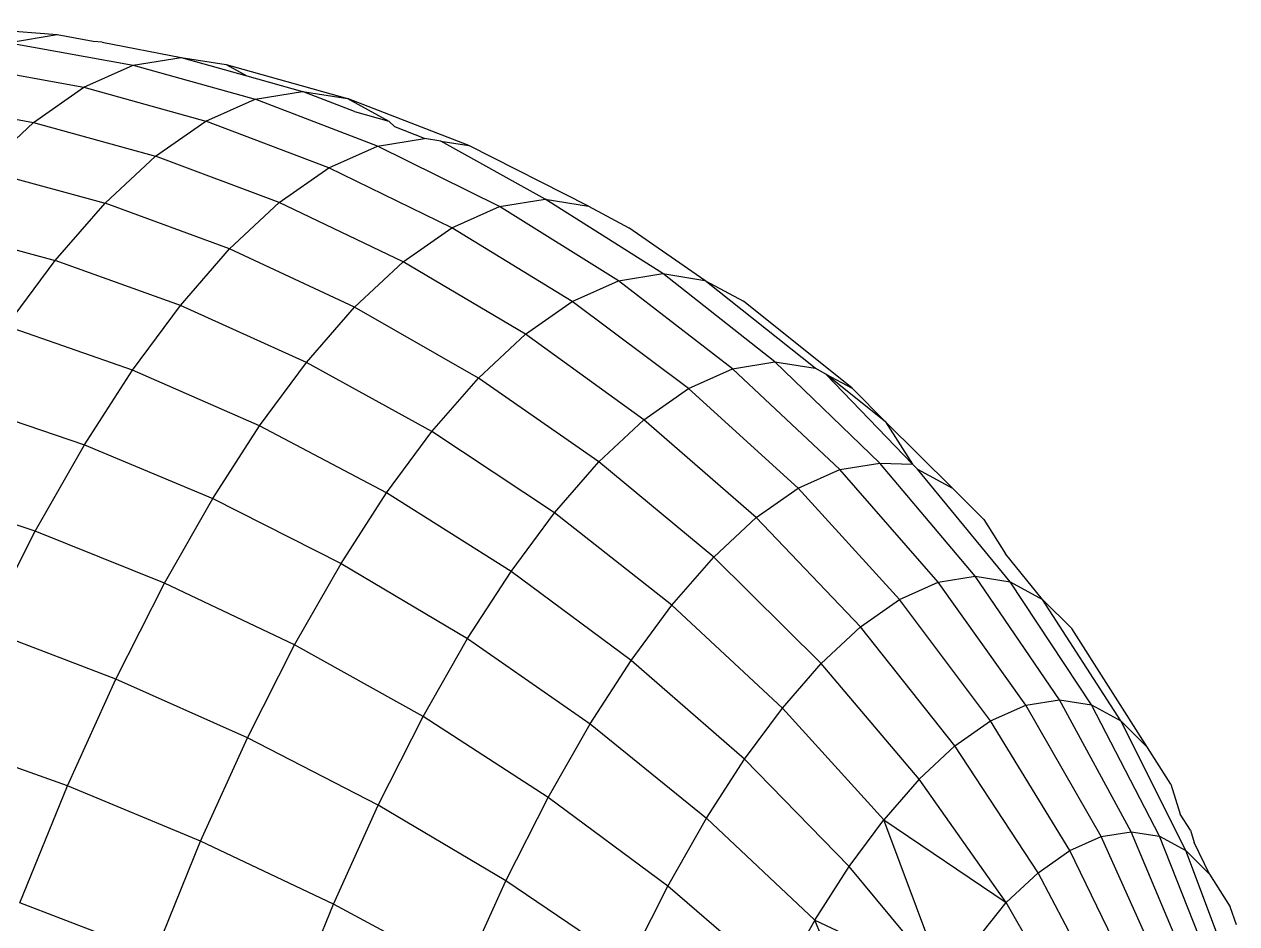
# Model space of a CAD drawing. Header units: millimetres. Extents: x 243 to 2849, y 203 to 3454.
# Drawn here: x 2155.42 to 2161.61, y 1692.1 to 1696.69 of the extents above; entities that cross this region are included whole.
import ezdxf

# ---------------------------------------------------------------- set-up
doc = ezdxf.new("R2010")
doc.units = ezdxf.units.MM

msp = doc.modelspace()

# ---------------------------------------------------------------- linework, layer by layer
for p, q in [((2155.5916, 1696.6381), (2154.9305, 1696.6928)), ((2155.5916, 1696.6381), (2155.349, 1696.5986)), ((2155.349, 1696.5986), (2155.9803, 1696.4843)), ((2155.7747, 1696.605), (2155.5916, 1696.6381)), ((2155.821, 1696.6012), (2155.7747, 1696.605)), ((2155.821, 1696.6012), (2156.224, 1696.5239)), ((2155.0971, 1696.4862), (2155.7275, 1696.3715)), ((2155.7275, 1696.3715), (2155.9803, 1696.4843)), ((2155.9803, 1696.4843), (2156.224, 1696.5239)), ((2155.9803, 1696.4843), (2156.6014, 1696.311)), ((2156.224, 1696.5239), (2156.4543, 1696.4869)), ((2156.224, 1696.5239), (2156.5593, 1696.4301)), ((2156.4543, 1696.4869), (2156.5593, 1696.4301)), ((2156.4543, 1696.4869), (2157.0734, 1696.3136)), ((2156.5593, 1696.4301), (2156.844, 1696.3505)), ((2155.4699, 1696.1911), (2155.7275, 1696.3715)), ((2155.7275, 1696.3715), (2156.3496, 1696.1987)), ((2156.6014, 1696.311), (2156.844, 1696.3505)), ((2156.844, 1696.3505), (2157.0734, 1696.3136)), ((2157.1087, 1696.2484), (2156.844, 1696.3505)), ((2154.8406, 1696.3066), (2155.4699, 1696.1911)), ((2156.3496, 1696.1987), (2156.6014, 1696.311)), ((2157.2271, 1696.0714), (2156.6014, 1696.311)), ((2157.0734, 1696.3136), (2157.2854, 1696.1991)), ((2157.6932, 1696.074), (2157.0734, 1696.3136)), ((2157.1087, 1696.2484), (2157.2854, 1696.1991)), ((2155.2116, 1695.9503), (2155.4699, 1696.1911)), ((2155.4699, 1696.1911), (2156.093, 1696.019)), ((2156.093, 1696.019), (2156.3496, 1696.1987)), ((2156.9786, 1695.9605), (2156.3496, 1696.1987)), ((2157.2854, 1696.1991), (2157.3159, 1696.1686)), ((2157.4668, 1696.1104), (2157.3159, 1696.1686)), ((2157.2271, 1696.0714), (2157.4668, 1696.1104)), ((2157.5496, 1696.0971), (2157.4668, 1696.1104)), ((2156.9786, 1695.9605), (2157.2271, 1696.0714)), ((2157.8488, 1695.7627), (2157.2271, 1696.0714)), ((2158.083, 1695.8008), (2157.5496, 1696.0971)), ((2157.5496, 1696.0971), (2157.6932, 1696.074)), ((2158.3044, 1695.7652), (2157.6932, 1696.074)), ((2155.8358, 1695.7792), (2156.093, 1696.019)), ((2156.7253, 1695.7831), (2156.093, 1696.019)), ((2155.2116, 1695.9503), (2155.8358, 1695.7792)), ((2156.7253, 1695.7831), (2156.9786, 1695.9605)), ((2157.6057, 1695.6542), (2156.9786, 1695.9605)), ((2157.8488, 1695.7627), (2158.083, 1695.8008)), ((2158.6827, 1695.4204), (2158.083, 1695.8008)), ((2158.083, 1695.8008), (2158.3044, 1695.7652)), ((2155.5815, 1695.4872), (2155.8358, 1695.7792)), ((2156.4713, 1695.5463), (2155.8358, 1695.7792)), ((2156.4713, 1695.5463), (2156.7253, 1695.7831)), ((2157.3581, 1695.4808), (2156.7253, 1695.7831)), ((2157.6057, 1695.6542), (2157.8488, 1695.7627)), ((2158.4562, 1695.3836), (2157.8488, 1695.7627)), ((2158.3044, 1695.7652), (2158.5091, 1695.6546)), ((2154.9563, 1695.6571), (2155.5815, 1695.4872)), ((2157.3581, 1695.4808), (2157.6057, 1695.6542)), ((2158.2212, 1695.2787), (2157.6057, 1695.6542)), ((2158.8969, 1695.386), (2158.5091, 1695.6546)), ((2156.2203, 1695.2581), (2156.4713, 1695.5463)), ((2157.1097, 1695.2493), (2156.4713, 1695.5463)), ((2155.3335, 1695.1518), (2155.5815, 1695.4872)), ((2156.2203, 1695.2581), (2155.5815, 1695.4872)), ((2157.1097, 1695.2493), (2157.3581, 1695.4808)), ((2157.9816, 1695.111), (2157.3581, 1695.4808)), ((2158.4562, 1695.3836), (2158.6827, 1695.4204)), ((2158.6827, 1695.4204), (2158.8969, 1695.386)), ((2159.2553, 1694.9704), (2158.6827, 1695.4204)), ((2158.2212, 1695.2787), (2158.4562, 1695.3836)), ((2159.0389, 1694.9351), (2158.4562, 1695.3836)), ((2158.8969, 1695.386), (2159.0948, 1695.2791)), ((2159.46, 1694.9375), (2158.8969, 1695.386)), ((2155.9754, 1694.927), (2156.2203, 1695.2581)), ((2156.8643, 1694.9674), (2156.2203, 1695.2581)), ((2156.8643, 1694.9674), (2157.1097, 1695.2493)), ((2157.7415, 1694.8871), (2157.1097, 1695.2493)), ((2157.9816, 1695.111), (2158.2212, 1695.2787)), ((2158.8144, 1694.835), (2158.2212, 1695.2787)), ((2159.6491, 1694.8353), (2159.0948, 1695.2791)), ((2155.9754, 1694.927), (2155.3335, 1695.1518)), ((2157.7415, 1694.8871), (2157.9816, 1695.111)), ((2158.5856, 1694.6748), (2157.9816, 1695.111)), ((2155.7305, 1694.5471), (2155.9754, 1694.927)), ((2156.6248, 1694.6437), (2155.9754, 1694.927)), ((2156.6248, 1694.6437), (2156.8643, 1694.9674)), ((2157.5041, 1694.6145), (2156.8643, 1694.9674)), ((2158.8144, 1694.835), (2159.0389, 1694.9351)), ((2159.0389, 1694.9351), (2159.2553, 1694.9704)), ((2159.5863, 1694.4207), (2159.0389, 1694.9351)), ((2159.7903, 1694.4539), (2159.2553, 1694.9704)), ((2159.2553, 1694.9704), (2159.46, 1694.9375)), ((2159.5157, 1694.9074), (2159.46, 1694.9375)), ((2157.5041, 1694.6145), (2157.7415, 1694.8871)), ((2158.3561, 1694.4608), (2157.7415, 1694.8871)), ((2159.8195, 1694.665), (2159.5157, 1694.9074)), ((2159.5157, 1694.9074), (2159.6491, 1694.8353)), ((2159.9568, 1694.4486), (2159.5157, 1694.9074)), ((2158.5856, 1694.6748), (2158.8144, 1694.835)), ((2159.3747, 1694.3263), (2158.8144, 1694.835)), ((2159.6491, 1694.8353), (2159.8195, 1694.665)), ((2155.0854, 1694.7671), (2155.7305, 1694.5471)), ((2158.3561, 1694.4608), (2158.5856, 1694.6748)), ((2159.1592, 1694.1753), (2158.5856, 1694.6748)), ((2156.3855, 1694.2723), (2156.6248, 1694.6437)), ((2157.2725, 1694.3014), (2156.6248, 1694.6437)), ((2157.2725, 1694.3014), (2157.5041, 1694.6145)), ((2158.1294, 1694.2004), (2157.5041, 1694.6145)), ((2159.8195, 1694.665), (2159.9568, 1694.4486)), ((2160.1612, 1694.3266), (2159.8195, 1694.665)), ((2155.4795, 1694.1065), (2155.7305, 1694.5471)), ((2155.7305, 1694.5471), (2156.3855, 1694.2723)), ((2158.1294, 1694.2004), (2158.3561, 1694.4608)), ((2158.943, 1693.9738), (2158.3561, 1694.4608)), ((2159.5863, 1694.4207), (2159.7903, 1694.4539)), ((2160.2773, 1693.8766), (2159.7903, 1694.4539)), ((2159.7903, 1694.4539), (2159.9568, 1694.4486)), ((2159.9568, 1694.4486), (2159.983, 1694.4229)), ((2159.3747, 1694.3263), (2159.5863, 1694.4207)), ((2160.0881, 1693.8458), (2159.5863, 1694.4207)), ((2159.983, 1694.4229), (2160.1612, 1694.3266)), ((2160.4561, 1693.8478), (2159.983, 1694.4229)), ((2155.4795, 1694.1065), (2154.8312, 1694.3208)), ((2159.1592, 1694.1753), (2159.3747, 1694.3263)), ((2159.8919, 1693.7582), (2159.3747, 1694.3263)), ((2160.1612, 1694.3266), (2160.3219, 1694.1661)), ((2156.14, 1693.8415), (2156.3855, 1694.2723)), ((2156.3855, 1694.2723), (2157.041, 1693.9422)), ((2157.041, 1693.9422), (2157.2725, 1694.3014)), ((2157.9082, 1693.9013), (2157.2725, 1694.3014)), ((2157.9082, 1693.9013), (2158.1294, 1694.2004)), ((2158.7293, 1693.7284), (2158.1294, 1694.2004)), ((2158.943, 1693.9738), (2159.1592, 1694.1753)), ((2159.6919, 1693.6182), (2159.1592, 1694.1753)), ((2160.3219, 1694.1661), (2160.4329, 1693.9913)), ((2155.2255, 1693.6059), (2155.4795, 1694.1065)), ((2156.14, 1693.8415), (2155.4795, 1694.1065)), ((2156.8036, 1693.5256), (2157.041, 1693.9422)), ((2157.041, 1693.9422), (2157.6869, 1693.5581)), ((2158.7293, 1693.7284), (2158.943, 1693.9738)), ((2159.4914, 1693.4312), (2158.943, 1693.9738)), ((2160.6214, 1693.7585), (2160.4329, 1693.9913)), ((2157.6869, 1693.5581), (2157.9082, 1693.9013)), ((2158.5208, 1693.4465), (2157.9082, 1693.9013)), ((2160.0881, 1693.8458), (2160.2773, 1693.8766)), ((2160.7076, 1693.2463), (2160.2773, 1693.8766)), ((2160.2773, 1693.8766), (2160.4561, 1693.8478)), ((2155.8916, 1693.352), (2156.14, 1693.8415)), ((2156.8036, 1693.5256), (2156.14, 1693.8415)), ((2159.8919, 1693.7582), (2160.0881, 1693.8458)), ((2160.5353, 1693.2182), (2160.0881, 1693.8458)), ((2160.8705, 1693.2201), (2160.4561, 1693.8478)), ((2160.4561, 1693.8478), (2160.6214, 1693.7585)), ((2159.6919, 1693.6182), (2159.8919, 1693.7582)), ((2160.3565, 1693.1385), (2159.8919, 1693.7582)), ((2161.021, 1693.1388), (2160.6214, 1693.7585)), ((2160.6214, 1693.7585), (2160.7704, 1693.6097)), ((2158.5208, 1693.4465), (2158.7293, 1693.7284)), ((2159.2932, 1693.2036), (2158.7293, 1693.7284)), ((2155.8916, 1693.352), (2155.2255, 1693.6059)), ((2159.4914, 1693.4312), (2159.6919, 1693.6182)), ((2160.1745, 1693.011), (2159.6919, 1693.6182)), ((2161.1567, 1693.0032), (2160.7704, 1693.6097)), ((2156.5634, 1693.0522), (2156.8036, 1693.5256)), ((2157.4602, 1693.1601), (2156.8036, 1693.5256)), ((2157.4602, 1693.1601), (2157.6869, 1693.5581)), ((2157.6869, 1693.5581), (2158.3123, 1693.1232)), ((2158.3123, 1693.1232), (2158.5208, 1693.4465)), ((2159.0999, 1692.9422), (2158.5208, 1693.4465)), ((2159.2932, 1693.2036), (2159.4914, 1693.4312)), ((2159.9917, 1692.8407), (2159.4914, 1693.4312)), ((2155.644, 1692.8064), (2155.8916, 1693.352)), ((2156.5634, 1693.0522), (2155.8916, 1693.352)), ((2159.0999, 1692.9422), (2159.2932, 1693.2036)), ((2159.8112, 1692.6334), (2159.2932, 1693.2036)), ((2160.3565, 1693.1385), (2160.5353, 1693.2182)), ((2160.5353, 1693.2182), (2160.7076, 1693.2463)), ((2160.9201, 1692.5477), (2160.5353, 1693.2182)), ((2160.7076, 1693.2463), (2160.8705, 1693.2201)), ((2161.0737, 1692.5727), (2160.7076, 1693.2463)), ((2160.8705, 1693.2201), (2161.021, 1693.1388)), ((2161.2188, 1692.5493), (2160.8705, 1693.2201)), ((2157.2307, 1692.7079), (2157.4602, 1693.1601)), ((2158.0986, 1692.7482), (2157.4602, 1693.1601)), ((2160.1745, 1693.011), (2160.3565, 1693.1385)), ((2160.7608, 1692.4766), (2160.3565, 1693.1385)), ((2161.021, 1693.1388), (2161.1567, 1693.0032)), ((2161.353, 1692.4768), (2161.021, 1693.1388)), ((2158.0986, 1692.7482), (2158.3123, 1693.1232)), ((2158.3123, 1693.1232), (2158.9065, 1692.6423)), ((2155.644, 1692.8064), (2154.9722, 1693.0478)), ((2156.3239, 1692.5246), (2156.5634, 1693.0522)), ((2157.2307, 1692.7079), (2156.5634, 1693.0522)), ((2159.9917, 1692.8407), (2160.1745, 1693.011)), ((2160.5984, 1692.3629), (2160.1745, 1693.011)), ((2161.2755, 1692.8159), (2161.1567, 1693.0032)), ((2158.9065, 1692.6423), (2159.0999, 1692.9422)), ((2159.6351, 1692.3952), (2159.0999, 1692.9422)), ((2159.9917, 1692.8407), (2159.8112, 1692.6334)), ((2160.4356, 1692.2111), (2159.9917, 1692.8407)), ((2155.401, 1692.2093), (2155.644, 1692.8064)), ((2156.3239, 1692.5246), (2155.644, 1692.8064)), ((2161.2755, 1692.8159), (2161.3241, 1692.6617)), ((2157.0019, 1692.2037), (2157.2307, 1692.7079)), ((2157.8825, 1692.322), (2157.2307, 1692.7079)), ((2157.8825, 1692.322), (2158.0986, 1692.7482)), ((2158.7083, 1692.2944), (2158.0986, 1692.7482)), ((2158.7083, 1692.2944), (2158.9065, 1692.6423)), ((2158.9065, 1692.6423), (2159.4591, 1692.1221)), ((2159.6351, 1692.3952), (2159.8112, 1692.6334)), ((2160.1177, 1691.8141), (2159.8112, 1692.6334)), ((2159.8112, 1692.6334), (2160.4356, 1692.2111)), ((2161.3761, 1692.5812), (2161.3241, 1692.6617)), ((2160.9201, 1692.5477), (2161.0737, 1692.5727)), ((2161.3703, 1691.8668), (2161.0737, 1692.5727)), ((2161.0737, 1692.5727), (2161.2188, 1692.5493)), ((2161.3761, 1692.5812), (2161.3948, 1692.5176)), ((2156.0889, 1691.9471), (2156.3239, 1692.5246)), ((2157.0019, 1692.2037), (2156.3239, 1692.5246)), ((2160.7608, 1692.4766), (2160.9201, 1692.5477)), ((2161.237, 1691.8451), (2160.9201, 1692.5477)), ((2161.4963, 1691.8466), (2161.2188, 1692.5493)), ((2161.2188, 1692.5493), (2161.353, 1692.4768)), ((2161.474, 1692.356), (2161.3948, 1692.5176)), ((2160.5984, 1692.3629), (2160.7608, 1692.4766)), ((2161.0986, 1691.7834), (2160.7608, 1692.4766)), ((2161.6128, 1691.7836), (2161.353, 1692.4768)), ((2161.353, 1692.4768), (2161.474, 1692.356)), ((2159.4591, 1692.1221), (2159.6351, 1692.3952)), ((2160.1177, 1691.8141), (2159.6351, 1692.3952)), ((2160.4356, 1692.2111), (2160.5984, 1692.3629)), ((2160.9577, 1691.6847), (2160.5984, 1692.3629)), ((2161.474, 1692.356), (2161.5799, 1692.1891)), ((2157.6669, 1691.847), (2157.8825, 1692.322)), ((2158.5078, 1691.8992), (2157.8825, 1692.322)), ((2158.5078, 1691.8992), (2158.7083, 1692.2944)), ((2159.2785, 1691.8052), (2158.7083, 1692.2944)), ((2156.0889, 1691.9471), (2155.401, 1692.2093)), ((2156.7773, 1691.652), (2157.0019, 1692.2037)), ((2157.6669, 1691.847), (2157.0019, 1692.2037)), ((2160.1177, 1691.8141), (2160.4356, 1692.2111)), ((2160.8163, 1691.5529), (2160.4356, 1692.2111)), ((2161.6118, 1692.0983), (2161.5799, 1692.1891)), ((2159.4591, 1692.1221), (2159.2785, 1691.8052)), ((2159.7998, 1691.2882), (2159.4591, 1692.1221)), ((2159.4591, 1692.1221), (2160.1177, 1691.8141))]:
    msp.add_line(p, q)

doc.saveas('drawing.dxf')
